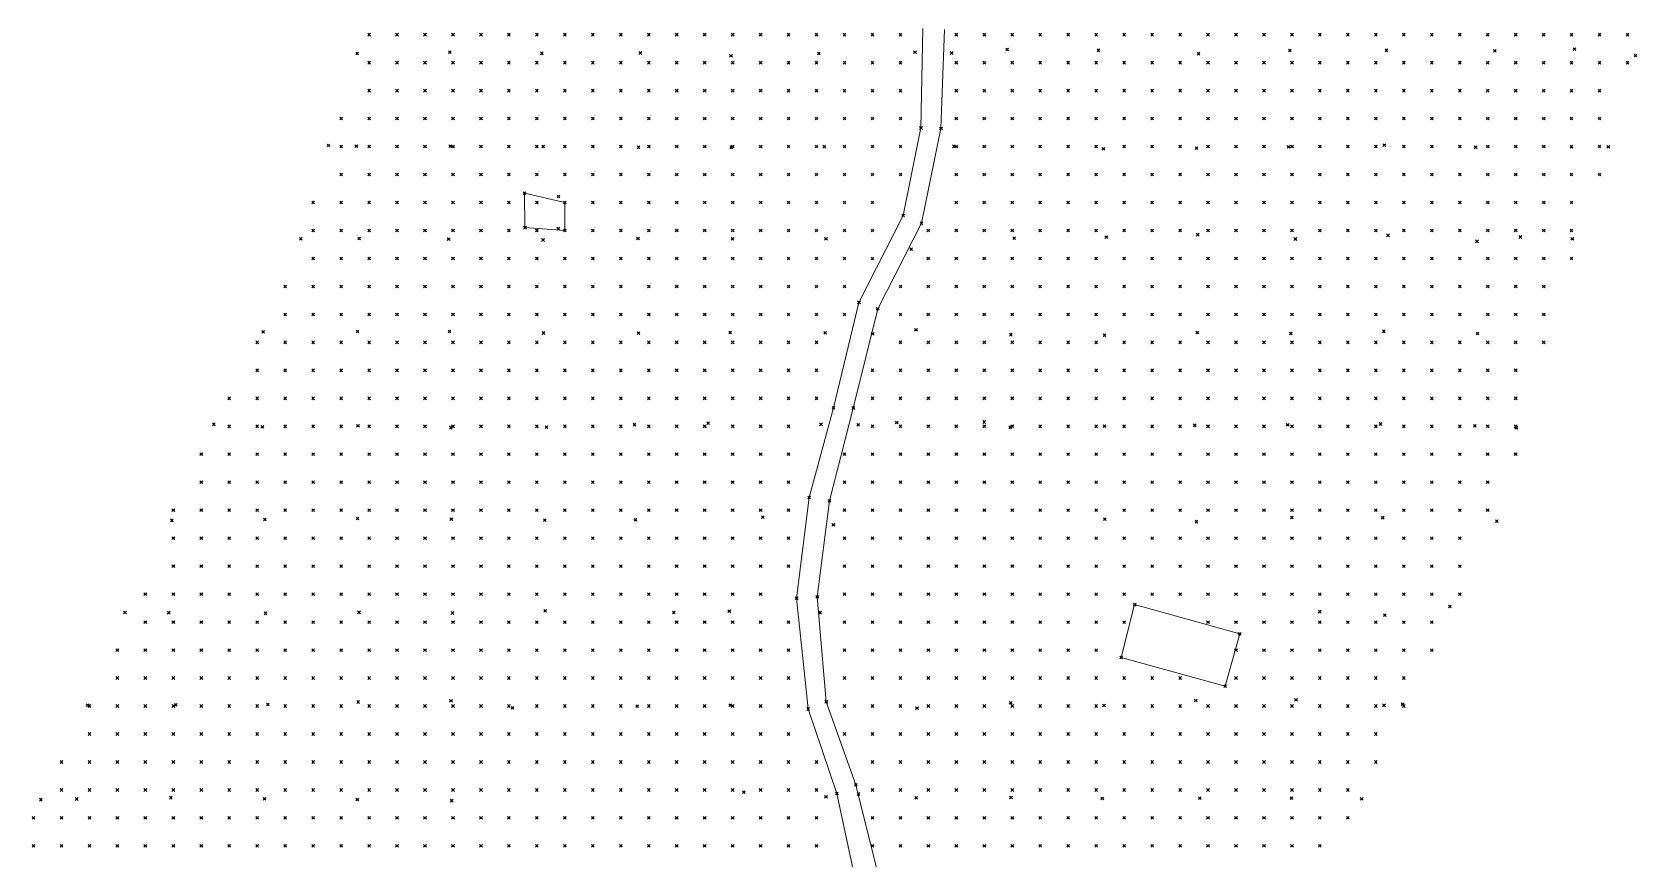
# Model space of a CAD drawing. Header units: metres. Extents: x 441556 to 446409, y 432338 to 461058.
# Drawn here: x 445907.6 to 446079.7, y 438193.7 to 438282.4 of the extents above; entities that cross this region are included whole.
import ezdxf

# ---------------------------------------------------------------- set-up
doc = ezdxf.new("R2010")
doc.units = ezdxf.units.M
doc.header["$MEASUREMENT"] = 0
doc.header["$PDMODE"] = 35
doc.header["$PDSIZE"] = 0.15
for name, color, linetype, lineweight in [('DTM-BRE-RevN_GRP_CONSTRUCTIE', 2, 'Continuous', 0), ('DTM-BRE-RevN_GRP_DRUM PAMANT', 2, 'Continuous', 0), ('DTM-BRE-RevN_GRP_DRUM PIATRA', 2, 'Continuous', 0), ('DTM-BRE-RevN_GRP_Stalp', 2, 'Continuous', 0), ('DTM-NOK-RevN_LIDAR_co_lidar', 91, 'Continuous', 0), ('DTM-NOK-RevN_RTK', 32, 'Continuous', 0)]:
    doc.layers.add(name, color=color, linetype=linetype, lineweight=lineweight)

msp = doc.modelspace()

# ---------------------------------------------------------------- linework, layer by layer
at = {"layer": 'DTM-BRE-RevN_GRP_CONSTRUCTIE'}
for p, q in [((446024.396, 438215.336, 344.335), (446025.834, 438221.001, 344.835)), ((446025.834, 438221.001, 344.835), (446037.101, 438217.882, 346.535)), ((446037.101, 438217.882, 346.535), (446035.542, 438212.251, 346.935)), ((446035.542, 438212.251, 346.935), (446024.396, 438215.336, 344.335))]:
    msp.add_line(p, q, dxfattribs=at)
at = {"layer": 'DTM-BRE-RevN_GRP_DRUM PAMANT'}
for p, q in [((446003.134, 438282.778, 337.298), (446002.92, 438272.116, 335.688)), ((446002.92, 438272.116, 335.688), (446001.002, 438262.736, 335.433)), ((446001.002, 438262.736, 335.433), (445996.271, 438253.414, 336.707)), ((445996.271, 438253.414, 336.707), (445993.532, 438242.103, 336.694)), ((445993.532, 438242.103, 336.694), (445990.92, 438232.498, 338.093)), ((445990.92, 438232.498, 338.093), (445989.586, 438221.688, 338.678)), ((445989.586, 438221.688, 338.678), (445990.823, 438209.819, 339.202)), ((445990.823, 438209.819, 339.202), (445993.89, 438200.745, 339.899)), ((445993.89, 438200.745, 339.899), (445995.738, 438192.071, 338.696))]:
    msp.add_line(p, q, dxfattribs=at)
at = {"layer": 'DTM-BRE-RevN_GRP_DRUM PIATRA'}
for p, q in [((446005.065, 438272.061, 335.833), (446005.427, 438282.666, 337.39)), ((446002.97, 438261.892, 335.78), (446005.065, 438272.061, 335.833)), ((445998.276, 438252.729, 336.808), (446002.97, 438261.892, 335.78)), ((445995.663, 438242.08, 336.778), (445998.276, 438252.729, 336.808)), ((445993.1, 438232.137, 338.304), (445995.663, 438242.08, 336.778)), ((445991.802, 438221.85, 338.892), (445993.1, 438232.137, 338.304)), ((445992.768, 438210.572, 339.428), (445991.802, 438221.85, 338.892)), ((445995.941, 438201.691, 340.083), (445992.768, 438210.572, 339.428)), ((445998.264, 438192.346, 338.989), (445995.941, 438201.691, 340.083))]:
    msp.add_line(p, q, dxfattribs=at)
at = {"layer": 'DTM-BRE-RevN_GRP_Stalp'}
for p, q in [((445960.399, 438265.121, 329.339), (445964.724, 438264.121, 329.523)), ((445960.444, 438261.424, 329.37), (445960.399, 438265.121, 329.339)), ((445964.724, 438264.121, 329.523), (445964.724, 438261.122, 329.61)), ((445964.724, 438261.122, 329.61), (445960.444, 438261.424, 329.37))]:
    msp.add_line(p, q, dxfattribs=at)
at = {"layer": 'DTM-NOK-RevN_LIDAR_co_lidar'}
for p in [(445943.728, 438282.117, 326.312), (445946.728, 438282.117, 326.766), (445949.727, 438282.117, 326.995), (445952.726, 438282.117, 327.072), (445955.726, 438282.117, 327.294), (445958.725, 438282.117, 327.597), (445961.725, 438282.117, 327.809), (445964.724, 438282.117, 328.046), (445967.723, 438282.117, 328.315), (445970.723, 438282.117, 328.594), (445973.722, 438282.117, 328.795), (445976.721, 438282.117, 329.118), (445979.721, 438282.117, 329.428), (445982.72, 438282.117, 329.819), (445985.72, 438282.117, 330.352), (445988.719, 438282.117, 331.867), (445991.718, 438282.117, 333.138), (445994.718, 438282.117, 335.201), (445997.717, 438282.117, 336.459), (446000.716, 438282.117, 337.004), (446006.715, 438282.117, 337.612), (446009.715, 438282.117, 338.539), (446012.714, 438282.117, 339.564), (446015.713, 438282.117, 340.799), (446018.713, 438282.117, 341.959), (446021.712, 438282.117, 343.085), (446024.711, 438282.117, 344.085), (446027.711, 438282.117, 345.067), (446030.71, 438282.117, 345.608), (446033.71, 438282.117, 346.093), (446036.709, 438282.117, 346.451), (446039.708, 438282.117, 346.999), (446042.708, 438282.117, 347.518), (446045.707, 438282.117, 347.802), (446048.706, 438282.117, 347.732), (446051.706, 438282.117, 348.41), (446054.705, 438282.117, 349.231), (446057.705, 438282.117, 350.01), (446060.704, 438282.117, 349.699), (446063.703, 438282.117, 349.985), (446066.703, 438282.117, 351.057), (446069.702, 438282.117, 351.581), (446072.701, 438282.117, 352.329), (446075.701, 438282.117, 353.102), (446078.7, 438282.117, 353.5), (445943.728, 438279.118, 326.396), (445946.728, 438279.118, 326.821), (445949.727, 438279.118, 327.043), (445952.726, 438279.118, 327.282), (445955.726, 438279.118, 327.569), (445958.725, 438279.118, 327.866), (445961.725, 438279.118, 328.1), (445964.724, 438279.118, 328.327), (445967.723, 438279.118, 328.506), (445970.723, 438279.118, 328.758), (445973.722, 438279.118, 329.062), (445976.721, 438279.118, 329.41), (445979.721, 438279.118, 329.759), (445982.72, 438279.118, 330.2), (445985.72, 438279.118, 330.699), (445988.719, 438279.118, 331.627), (445991.718, 438279.118, 333.736), (445994.718, 438279.118, 335.432), (445997.717, 438279.118, 336.24), (446000.716, 438279.118, 336.549), (446006.715, 438279.118, 337.161), (446009.715, 438279.118, 337.985), (446012.714, 438279.118, 338.577), (446015.713, 438279.118, 339.391), (446018.713, 438279.118, 340.48), (446021.712, 438279.118, 341.687), (446024.711, 438279.118, 343.213), (446027.711, 438279.118, 344.426), (446030.71, 438279.118, 345.039), (446033.71, 438279.118, 345.311), (446036.709, 438279.118, 345.46), (446039.708, 438279.118, 346.161), (446042.708, 438279.118, 346.772), (446045.707, 438279.118, 346.539), (446048.706, 438279.118, 346.339), (446051.706, 438279.118, 346.933), (446054.705, 438279.118, 347.972), (446057.705, 438279.118, 348.988), (446060.704, 438279.118, 348.957), (446063.703, 438279.118, 349.758), (446066.703, 438279.118, 350.353), (446069.702, 438279.118, 350.96), (446072.701, 438279.118, 351.895), (446075.701, 438279.118, 352.936), (446078.7, 438279.118, 353.547), (445943.728, 438276.118, 326.517), (445946.728, 438276.118, 326.934), (445949.727, 438276.118, 327.211), (445952.726, 438276.118, 327.506), (445955.726, 438276.118, 327.763), (445958.725, 438276.118, 328.06), (445961.725, 438276.118, 328.346), (445964.724, 438276.118, 328.612), (445967.723, 438276.118, 328.842), (445970.723, 438276.118, 329.077), (445973.722, 438276.118, 329.396), (445976.721, 438276.118, 329.62), (445979.721, 438276.118, 329.964), (445982.72, 438276.118, 330.493), (445985.72, 438276.118, 331.023), (445988.719, 438276.118, 331.612), (445991.718, 438276.118, 333.408), (445994.718, 438276.118, 334.976), (445997.717, 438276.118, 336.019), (446000.716, 438276.118, 336.033), (446006.715, 438276.118, 336.77), (446009.715, 438276.118, 337.558), (446012.714, 438276.118, 338.055), (446015.713, 438276.118, 338.819), (446018.713, 438276.118, 339.447), (446021.712, 438276.118, 340.315), (446024.711, 438276.118, 341.652), (446027.711, 438276.118, 342.524), (446030.71, 438276.118, 343.838), (446033.71, 438276.118, 344.136), (446036.709, 438276.118, 344.404), (446039.708, 438276.118, 345.056), (446042.708, 438276.118, 345.772), (446045.707, 438276.118, 345.65), (446048.706, 438276.118, 346.018), (446051.706, 438276.118, 346.596), (446054.705, 438276.118, 347.687), (446057.705, 438276.118, 348.314), (446060.704, 438276.118, 349.254), (446063.703, 438276.118, 350.127), (446066.703, 438276.118, 350.593), (446069.702, 438276.118, 351.521), (446072.701, 438276.118, 352.634), (446075.701, 438276.118, 353.441), (445940.729, 438273.119, 326.419), (445943.728, 438273.119, 326.639), (445946.728, 438273.119, 327.065), (445949.727, 438273.119, 327.353), (445952.726, 438273.119, 327.705), (445955.726, 438273.119, 327.995), (445958.725, 438273.119, 328.191), (445961.725, 438273.119, 328.484), (445964.724, 438273.119, 328.79), (445967.723, 438273.119, 329.086), (445970.723, 438273.119, 329.333), (445973.722, 438273.119, 329.65), (445976.721, 438273.119, 329.916), (445979.721, 438273.119, 330.215), (445982.72, 438273.119, 330.691), (445985.72, 438273.119, 331.403), (445988.719, 438273.119, 331.973), (445991.718, 438273.119, 332.882), (445994.718, 438273.119, 333.751), (445997.717, 438273.119, 335.34), (446000.716, 438273.119, 335.323), (446006.715, 438273.119, 336.335), (446009.715, 438273.119, 337.409), (446012.714, 438273.119, 338.072), (446015.713, 438273.119, 339.227), (446018.713, 438273.119, 339.541), (446021.712, 438273.119, 340.23), (446024.711, 438273.119, 341.299), (446027.711, 438273.119, 342.07), (446030.71, 438273.119, 343.488), (446033.71, 438273.119, 344.254), (446036.709, 438273.119, 344.944), (446039.708, 438273.119, 345.041), (446042.708, 438273.119, 345.953), (446045.707, 438273.119, 346.927), (446048.706, 438273.119, 347.39), (446051.706, 438273.119, 347.455), (446054.705, 438273.119, 348.531), (446057.705, 438273.119, 349.368), (446060.704, 438273.119, 350.311), (446063.703, 438273.119, 350.766), (446066.703, 438273.119, 351.319), (446069.702, 438273.119, 352.491), (446072.701, 438273.119, 353.493), (446075.701, 438273.119, 354.001), (445940.729, 438270.12, 326.638), (445943.728, 438270.12, 326.887), (445946.728, 438270.12, 327.224), (445949.727, 438270.12, 327.515), (445952.726, 438270.12, 327.84), (445955.726, 438270.12, 328.11), (445958.725, 438270.12, 328.325), (445961.725, 438270.12, 328.668), (445964.724, 438270.12, 328.906), (445967.723, 438270.12, 329.175), (445970.723, 438270.12, 329.406), (445973.722, 438270.12, 329.75), (445976.721, 438270.12, 330.121), (445979.721, 438270.12, 330.428), (445982.72, 438270.12, 330.857), (445985.72, 438270.12, 331.608), (445988.719, 438270.12, 332.216), (445991.718, 438270.12, 332.775), (445994.718, 438270.12, 333.265), (445997.717, 438270.12, 334.421), (446000.716, 438270.12, 334.772), (446006.715, 438270.12, 336.122), (446009.715, 438270.12, 338.063), (446012.714, 438270.12, 338.965), (446015.713, 438270.12, 340.607), (446018.713, 438270.12, 341.124), (446021.712, 438270.12, 341.77), (446024.711, 438270.12, 341.747), (446027.711, 438270.12, 342.316), (446030.71, 438270.12, 343.382), (446033.71, 438270.12, 344.533), (446036.709, 438270.12, 345.887), (446039.708, 438270.12, 346.57), (446042.708, 438270.12, 347.443), (446045.707, 438270.12, 348.323), (446048.706, 438270.12, 348.816), (446051.706, 438270.12, 349.372), (446054.705, 438270.12, 350.183), (446057.705, 438270.12, 350.601), (446060.704, 438270.12, 351.017), (446063.703, 438270.12, 351.472), (446066.703, 438270.12, 352.11), (446069.702, 438270.12, 353.23), (446072.701, 438270.12, 353.832), (446075.701, 438270.12, 354.164), (445940.729, 438267.12, 326.919), (445943.728, 438267.12, 327.173), (445946.728, 438267.12, 327.452), (445949.727, 438267.12, 327.712), (445952.726, 438267.12, 327.982), (445955.726, 438267.12, 328.244), (445958.725, 438267.12, 328.547), (445961.725, 438267.12, 328.968), (445964.724, 438267.12, 329.151), (445967.723, 438267.12, 329.285), (445970.723, 438267.12, 329.536), (445973.722, 438267.12, 329.854), (445976.721, 438267.12, 330.239), (445979.721, 438267.12, 330.63), (445982.72, 438267.12, 331.098), (445985.72, 438267.12, 331.7), (445988.719, 438267.12, 332.29), (445991.718, 438267.12, 332.781), (445994.718, 438267.12, 333.339), (445997.717, 438267.12, 333.906), (446000.716, 438267.12, 334.626), (446006.715, 438267.12, 336.171), (446009.715, 438267.12, 338.559), (446012.714, 438267.12, 339.98), (446015.713, 438267.12, 341.536), (446018.713, 438267.12, 342.028), (446021.712, 438267.12, 342.834), (446024.711, 438267.12, 343.033), (446027.711, 438267.12, 343.499), (446030.71, 438267.12, 344.478), (446033.71, 438267.12, 345.453), (446036.709, 438267.12, 346.342), (446039.708, 438267.12, 346.946), (446042.708, 438267.12, 348.047), (446045.707, 438267.12, 348.934), (446048.706, 438267.12, 349.225), (446051.706, 438267.12, 349.668), (446054.705, 438267.12, 350.185), (446057.705, 438267.12, 350.687), (446060.704, 438267.12, 351.1), (446063.703, 438267.12, 351.408), (446066.703, 438267.12, 352.292), (446069.702, 438267.12, 353.572), (446072.701, 438267.12, 353.997), (446075.701, 438267.12, 354.325), (445937.73, 438264.121, 326.726), (445940.729, 438264.121, 327.13), (445943.728, 438264.121, 327.389), (445946.728, 438264.121, 327.626), (445949.727, 438264.121, 327.897), (445952.726, 438264.121, 328.185), (445955.726, 438264.121, 328.459), (445958.725, 438264.121, 328.792), (445961.725, 438264.121, 329.331), (445964.724, 438264.121, 329.523), (445967.723, 438264.121, 329.52), (445970.723, 438264.121, 329.787), (445973.722, 438264.121, 330.105), (445976.721, 438264.121, 330.391), (445979.721, 438264.121, 330.735), (445982.72, 438264.121, 331.152), (445985.72, 438264.121, 331.683), (445988.719, 438264.121, 332.246), (445991.718, 438264.121, 332.793), (445994.718, 438264.121, 333.32), (445997.717, 438264.121, 333.931), (446006.715, 438264.121, 336.518), (446009.715, 438264.121, 338.501), (446012.714, 438264.121, 340.003), (446015.713, 438264.121, 341.896), (446018.713, 438264.121, 342.316), (446021.712, 438264.121, 342.913), (446024.711, 438264.121, 343.691), (446027.711, 438264.121, 344.415), (446030.71, 438264.121, 345.143), (446033.71, 438264.121, 345.809), (446036.709, 438264.121, 346.192), (446039.708, 438264.121, 346.691), (446042.708, 438264.121, 348.208), (446045.707, 438264.121, 349.119), (446048.706, 438264.121, 349.238), (446051.706, 438264.121, 349.652), (446054.705, 438264.121, 350.113), (446057.705, 438264.121, 350.6), (446060.704, 438264.121, 351.23), (446063.703, 438264.121, 351.541), (446066.703, 438264.121, 352.356), (446069.702, 438264.121, 353.737), (446072.701, 438264.121, 354.037), (445937.73, 438261.122, 326.808), (445940.729, 438261.122, 327.159), (445943.728, 438261.122, 327.444), (445946.728, 438261.122, 327.688), (445949.727, 438261.122, 328.004), (445952.726, 438261.122, 328.325), (445955.726, 438261.122, 328.601), (445958.725, 438261.122, 328.933), (445961.725, 438261.122, 329.337), (445964.724, 438261.122, 329.61), (445967.723, 438261.122, 329.751), (445970.723, 438261.122, 329.99), (445973.722, 438261.122, 330.353), (445976.721, 438261.122, 330.671), (445979.721, 438261.122, 330.993), (445982.72, 438261.122, 331.289), (445985.72, 438261.122, 331.721), (445988.719, 438261.122, 332.371), (445991.718, 438261.122, 333.106), (445994.718, 438261.122, 333.707), (445997.717, 438261.122, 334.456), (446003.716, 438261.122, 336.445), (446006.715, 438261.122, 337.682), (446009.715, 438261.122, 338.955), (446012.714, 438261.122, 340.504), (446015.713, 438261.122, 341.756), (446018.713, 438261.122, 342.197), (446021.712, 438261.122, 342.884), (446024.711, 438261.122, 343.639), (446027.711, 438261.122, 344.336), (446030.71, 438261.122, 345.104), (446033.71, 438261.122, 345.705), (446036.709, 438261.122, 346.092), (446039.708, 438261.122, 346.72), (446042.708, 438261.122, 348.631), (446045.707, 438261.122, 349.211), (446048.706, 438261.122, 349.288), (446051.706, 438261.122, 349.598), (446054.705, 438261.122, 350.14), (446057.705, 438261.122, 350.572), (446060.704, 438261.122, 351.304), (446063.703, 438261.122, 351.649), (446066.703, 438261.122, 352.246), (446069.702, 438261.122, 353.868), (446072.701, 438261.122, 354.117), (445937.73, 438258.122, 326.803), (445940.729, 438258.122, 327.042), (445943.728, 438258.122, 327.37), (445946.728, 438258.122, 327.687), (445949.727, 438258.122, 327.985), (445952.726, 438258.122, 328.349), (445955.726, 438258.122, 328.691), (445958.725, 438258.122, 329.074), (445961.725, 438258.122, 329.409), (445964.724, 438258.122, 329.719), (445967.723, 438258.122, 330.019), (445970.723, 438258.122, 330.308), (445973.722, 438258.122, 330.609), (445976.721, 438258.122, 330.963), (445979.721, 438258.122, 331.398), (445982.72, 438258.122, 331.691), (445985.72, 438258.122, 332.103), (445988.719, 438258.122, 332.96), (445991.718, 438258.122, 334.146), (445994.718, 438258.122, 334.834), (445997.717, 438258.122, 335.525), (446003.716, 438258.122, 337.787), (446006.715, 438258.122, 339.058), (446009.715, 438258.122, 339.977), (446012.714, 438258.122, 341.122), (446015.713, 438258.122, 341.565), (446018.713, 438258.122, 342.136), (446021.712, 438258.122, 342.759), (446024.711, 438258.122, 343.474), (446027.711, 438258.122, 344.241), (446030.71, 438258.122, 344.941), (446033.71, 438258.122, 345.518), (446036.709, 438258.122, 345.951), (446039.708, 438258.122, 346.684), (446042.708, 438258.122, 348.887), (446045.707, 438258.122, 349.221), (446048.706, 438258.122, 349.331), (446051.706, 438258.122, 349.689), (446054.705, 438258.122, 350.288), (446057.705, 438258.122, 350.648), (446060.704, 438258.122, 351.226), (446063.703, 438258.122, 351.52), (446066.703, 438258.122, 352.575), (446069.702, 438258.122, 353.829), (446072.701, 438258.122, 354.235), (445934.73, 438255.123, 326.324), (445937.73, 438255.123, 326.704), (445940.729, 438255.123, 326.929), (445943.728, 438255.123, 327.271), (445946.728, 438255.123, 327.6), (445949.727, 438255.123, 327.944), (445952.726, 438255.123, 328.367), (445955.726, 438255.123, 328.783), (445958.725, 438255.123, 329.211), (445961.725, 438255.123, 329.587), (445964.724, 438255.123, 329.93), (445967.723, 438255.123, 330.33), (445970.723, 438255.123, 330.688), (445973.722, 438255.123, 330.933), (445976.721, 438255.123, 331.351), (445979.721, 438255.123, 331.808), (445982.72, 438255.123, 332.203), (445985.72, 438255.123, 332.659), (445988.719, 438255.123, 333.704), (445991.718, 438255.123, 335.22), (445994.718, 438255.123, 335.977), (446000.716, 438255.123, 337.293), (446003.716, 438255.123, 338.612), (446006.715, 438255.123, 339.765), (446009.715, 438255.123, 340.649), (446012.714, 438255.123, 341.009), (446015.713, 438255.123, 341.445), (446018.713, 438255.123, 342.045), (446021.712, 438255.123, 342.691), (446024.711, 438255.123, 343.378), (446027.711, 438255.123, 344.106), (446030.71, 438255.123, 344.786), (446033.71, 438255.123, 345.39), (446036.709, 438255.123, 345.797), (446039.708, 438255.123, 346.563), (446042.708, 438255.123, 348.504), (446045.707, 438255.123, 349.113), (446048.706, 438255.123, 349.301), (446051.706, 438255.123, 349.727), (446054.705, 438255.123, 350.247), (446057.705, 438255.123, 350.683), (446060.704, 438255.123, 351.024), (446063.703, 438255.123, 351.419), (446066.703, 438255.123, 352.192), (446069.702, 438255.123, 353.606), (445934.73, 438252.123, 326.442), (445937.73, 438252.123, 326.628), (445940.729, 438252.123, 326.91), (445943.728, 438252.123, 327.235), (445946.728, 438252.123, 327.6), (445949.727, 438252.123, 327.932), (445952.726, 438252.123, 328.344), (445955.726, 438252.123, 328.824), (445958.725, 438252.123, 329.234), (445961.725, 438252.123, 329.623), (445964.724, 438252.123, 330.039), (445967.723, 438252.123, 330.47), (445970.723, 438252.123, 330.882), (445973.722, 438252.123, 331.286), (445976.721, 438252.123, 331.762), (445979.721, 438252.123, 332.297), (445982.72, 438252.123, 332.724), (445985.72, 438252.123, 333.159), (445988.719, 438252.123, 333.947), (445991.718, 438252.123, 335.443), (445994.718, 438252.123, 336.489), (446000.716, 438252.123, 338.286), (446003.716, 438252.123, 339.418), (446006.715, 438252.123, 340.123), (446009.715, 438252.123, 340.559), (446012.714, 438252.123, 340.889), (446015.713, 438252.123, 341.393), (446018.713, 438252.123, 341.987), (446021.712, 438252.123, 342.641), (446024.711, 438252.123, 343.426), (446027.711, 438252.123, 344.077), (446030.71, 438252.123, 344.681), (446033.71, 438252.123, 345.294), (446036.709, 438252.123, 345.684), (446039.708, 438252.123, 346.459), (446042.708, 438252.123, 348.364), (446045.707, 438252.123, 349.142), (446048.706, 438252.123, 349.095), (446051.706, 438252.123, 349.689), (446054.705, 438252.123, 350.279), (446057.705, 438252.123, 350.766), (446060.704, 438252.123, 350.994), (446063.703, 438252.123, 351.342), (446066.703, 438252.123, 351.954), (446069.702, 438252.123, 353.554), (445931.731, 438249.124, 326.322), (445934.73, 438249.124, 326.473), (445937.73, 438249.124, 326.701), (445940.729, 438249.124, 326.992), (445943.728, 438249.124, 327.291), (445946.728, 438249.124, 327.636), (445949.727, 438249.124, 327.933), (445952.726, 438249.124, 328.251), (445955.726, 438249.124, 328.67), (445958.725, 438249.124, 329.013), (445961.725, 438249.124, 329.401), (445964.724, 438249.124, 329.862), (445967.723, 438249.124, 330.319), (445970.723, 438249.124, 330.774), (445973.722, 438249.124, 331.26), (445976.721, 438249.124, 331.848), (445979.721, 438249.124, 332.394), (445982.72, 438249.124, 332.869), (445985.72, 438249.124, 333.469), (445988.719, 438249.124, 334.067), (445991.718, 438249.124, 335.123), (446000.716, 438249.124, 338.672), (446003.716, 438249.124, 339.713), (446006.715, 438249.124, 340.26), (446009.715, 438249.124, 340.639), (446012.714, 438249.124, 340.96), (446015.713, 438249.124, 341.426), (446018.713, 438249.124, 342.005), (446021.712, 438249.124, 342.711), (446024.711, 438249.124, 343.455), (446027.711, 438249.124, 344.028), (446030.71, 438249.124, 344.619), (446033.71, 438249.124, 345.179), (446036.709, 438249.124, 345.624), (446039.708, 438249.124, 346.367), (446042.708, 438249.124, 348.112), (446045.707, 438249.124, 348.938), (446048.706, 438249.124, 349.054), (446051.706, 438249.124, 349.593), (446054.705, 438249.124, 350.325), (446057.705, 438249.124, 350.685), (446060.704, 438249.124, 350.972), (446063.703, 438249.124, 351.315), (446066.703, 438249.124, 351.836), (446069.702, 438249.124, 353.491), (445931.731, 438246.125, 326.269), (445934.73, 438246.125, 326.413), (445937.73, 438246.125, 326.737), (445940.729, 438246.125, 327.011), (445943.728, 438246.125, 327.275), (445946.728, 438246.125, 327.52), (445949.727, 438246.125, 327.778), (445952.726, 438246.125, 328.083), (445955.726, 438246.125, 328.424), (445958.725, 438246.125, 328.697), (445961.725, 438246.125, 329.086), (445964.724, 438246.125, 329.569), (445967.723, 438246.125, 330.038), (445970.723, 438246.125, 330.58), (445973.722, 438246.125, 331.119), (445976.721, 438246.125, 331.637), (445979.721, 438246.125, 332.08), (445982.72, 438246.125, 332.827), (445985.72, 438246.125, 333.757), (445988.719, 438246.125, 334.353), (445991.718, 438246.125, 335.013), (445997.717, 438246.125, 336.981), (446000.716, 438246.125, 338.285), (446003.716, 438246.125, 339.616), (446006.715, 438246.125, 340.328), (446009.715, 438246.125, 340.756), (446012.714, 438246.125, 341.137), (446015.713, 438246.125, 341.544), (446018.713, 438246.125, 342.109), (446021.712, 438246.125, 342.84), (446024.711, 438246.125, 343.487), (446027.711, 438246.125, 344.093), (446030.71, 438246.125, 344.688), (446033.71, 438246.125, 345.164), (446036.709, 438246.125, 345.572), (446039.708, 438246.125, 346.239), (446042.708, 438246.125, 347.751), (446045.707, 438246.125, 348.762), (446048.706, 438246.125, 349.214), (446051.706, 438246.125, 349.745), (446054.705, 438246.125, 350.32), (446057.705, 438246.125, 350.758), (446060.704, 438246.125, 351.165), (446063.703, 438246.125, 351.557), (446066.703, 438246.125, 351.997), (445928.731, 438243.125, 326.183), (445931.731, 438243.125, 326.202), (445934.73, 438243.125, 326.403), (445937.73, 438243.125, 326.666), (445940.729, 438243.125, 326.896), (445943.728, 438243.125, 327.144), (445946.728, 438243.125, 327.341), (445949.727, 438243.125, 327.565), (445952.726, 438243.125, 327.897), (445955.726, 438243.125, 328.094), (445958.725, 438243.125, 328.435), (445961.725, 438243.125, 328.9), (445964.724, 438243.125, 329.314), (445967.723, 438243.125, 329.826), (445970.723, 438243.125, 330.408), (445973.722, 438243.125, 330.864), (445976.721, 438243.125, 331.332), (445979.721, 438243.125, 331.784), (445982.72, 438243.125, 332.801), (445985.72, 438243.125, 334.557), (445988.719, 438243.125, 335.228), (445991.718, 438243.125, 335.676), (445997.717, 438243.125, 337.024), (446000.716, 438243.125, 337.714), (446003.716, 438243.125, 338.812), (446006.715, 438243.125, 339.878), (446009.715, 438243.125, 340.882), (446012.714, 438243.125, 341.401), (446015.713, 438243.125, 341.737), (446018.713, 438243.125, 342.267), (446021.712, 438243.125, 342.905), (446024.711, 438243.125, 343.51), (446027.711, 438243.125, 344.148), (446030.71, 438243.125, 344.702), (446033.71, 438243.125, 345.222), (446036.709, 438243.125, 345.583), (446039.708, 438243.125, 346.202), (446042.708, 438243.125, 347.693), (446045.707, 438243.125, 348.612), (446048.706, 438243.125, 349.225), (446051.706, 438243.125, 349.684), (446054.705, 438243.125, 350.375), (446057.705, 438243.125, 350.753), (446060.704, 438243.125, 351.212), (446063.703, 438243.125, 351.555), (446066.703, 438243.125, 352.194), (445928.731, 438240.126, 326.113), (445931.731, 438240.126, 326.202), (445934.73, 438240.126, 326.423), (445937.73, 438240.126, 326.612), (445940.729, 438240.126, 326.769), (445943.728, 438240.126, 326.938), (445946.728, 438240.126, 327.103), (445949.727, 438240.126, 327.332), (445952.726, 438240.126, 327.71), (445955.726, 438240.126, 328.016), (445958.725, 438240.126, 328.428), (445961.725, 438240.126, 328.822), (445964.724, 438240.126, 329.222), (445967.723, 438240.126, 329.762), (445970.723, 438240.126, 330.245), (445973.722, 438240.126, 330.631), (445976.721, 438240.126, 331.058), (445979.721, 438240.126, 331.776), (445982.72, 438240.126, 333.374), (445985.72, 438240.126, 335.682), (445988.719, 438240.126, 336.449), (445997.717, 438240.126, 337.502), (446000.716, 438240.126, 337.992), (446003.716, 438240.126, 337.984), (446006.715, 438240.126, 338.939), (446009.715, 438240.126, 340.897), (446012.714, 438240.126, 341.794), (446015.713, 438240.126, 342.006), (446018.713, 438240.126, 342.497), (446021.712, 438240.126, 343.045), (446024.711, 438240.126, 343.6), (446027.711, 438240.126, 344.15), (446030.71, 438240.126, 344.735), (446033.71, 438240.126, 345.226), (446036.709, 438240.126, 345.525), (446039.708, 438240.126, 346.068), (446042.708, 438240.126, 347.578), (446045.707, 438240.126, 348.446), (446048.706, 438240.126, 349.091), (446051.706, 438240.126, 349.573), (446054.705, 438240.126, 350.275), (446057.705, 438240.126, 350.884), (446060.704, 438240.126, 351.329), (446063.703, 438240.126, 351.807), (446066.703, 438240.126, 352.397), (445925.732, 438237.127, 325.902), (445928.731, 438237.127, 326.048), (445931.731, 438237.127, 326.144), (445934.73, 438237.127, 326.331), (445937.73, 438237.127, 326.487), (445940.729, 438237.127, 326.626), (445943.728, 438237.127, 326.775), (445946.728, 438237.127, 326.931), (445949.727, 438237.127, 327.191), (445952.726, 438237.127, 327.625), (445955.726, 438237.127, 328.031), (445958.725, 438237.127, 328.45), (445961.725, 438237.127, 328.853), (445964.724, 438237.127, 329.26), (445967.723, 438237.127, 329.645), (445970.723, 438237.127, 330.087), (445973.722, 438237.127, 330.442), (445976.721, 438237.127, 330.909), (445979.721, 438237.127, 331.97), (445982.72, 438237.127, 334.567), (445985.72, 438237.127, 336.414), (445988.719, 438237.127, 337.077), (445994.718, 438237.127, 337.935), (445997.717, 438237.127, 338.728), (446000.716, 438237.127, 339.338), (446003.716, 438237.127, 338.455), (446006.715, 438237.127, 339.055), (446009.715, 438237.127, 340.593), (446012.714, 438237.127, 341.859), (446015.713, 438237.127, 342.207), (446018.713, 438237.127, 342.699), (446021.712, 438237.127, 343.23), (446024.711, 438237.127, 343.737), (446027.711, 438237.127, 344.283), (446030.71, 438237.127, 344.857), (446033.71, 438237.127, 345.258), (446036.709, 438237.127, 345.545), (446039.708, 438237.127, 346.082), (446042.708, 438237.127, 347.449), (446045.707, 438237.127, 348.212), (446048.706, 438237.127, 348.74), (446051.706, 438237.127, 349.379), (446054.705, 438237.127, 350.092), (446057.705, 438237.127, 350.731), (446060.704, 438237.127, 351.327), (446063.703, 438237.127, 352.058), (446066.703, 438237.127, 352.593), (445925.732, 438234.127, 325.857), (445928.731, 438234.127, 325.966), (445931.731, 438234.127, 326.035), (445934.73, 438234.127, 326.208), (445937.73, 438234.127, 326.367), (445940.729, 438234.127, 326.504), (445943.728, 438234.127, 326.655), (445946.728, 438234.127, 326.824), (445949.727, 438234.127, 327.218), (445952.726, 438234.127, 327.578), (445955.726, 438234.127, 327.991), (445958.725, 438234.127, 328.399), (445961.725, 438234.127, 328.817), (445964.724, 438234.127, 329.199), (445967.723, 438234.127, 329.493), (445970.723, 438234.127, 329.879), (445973.722, 438234.127, 330.322), (445976.721, 438234.127, 331.05), (445979.721, 438234.127, 332.373), (445982.72, 438234.127, 335.19), (445985.72, 438234.127, 336.708), (445988.719, 438234.127, 337.233), (445994.718, 438234.127, 338.712), (445997.717, 438234.127, 340.016), (446000.716, 438234.127, 340.342), (446003.716, 438234.127, 339.949), (446006.715, 438234.127, 339.774), (446009.715, 438234.127, 340.259), (446012.714, 438234.127, 341.316), (446015.713, 438234.127, 342.115), (446018.713, 438234.127, 342.861), (446021.712, 438234.127, 343.378), (446024.711, 438234.127, 343.849), (446027.711, 438234.127, 344.442), (446030.71, 438234.127, 344.892), (446033.71, 438234.127, 345.356), (446036.709, 438234.127, 345.585), (446039.708, 438234.127, 346.335), (446042.708, 438234.127, 347.485), (446045.707, 438234.127, 348.045), (446048.706, 438234.127, 348.855), (446051.706, 438234.127, 349.352), (446054.705, 438234.127, 349.889), (446057.705, 438234.127, 350.738), (446060.704, 438234.127, 351.448), (446063.703, 438234.127, 351.911), (445922.733, 438231.128, 325.733), (445925.732, 438231.128, 325.86), (445928.731, 438231.128, 325.908), (445931.731, 438231.128, 325.968), (445934.73, 438231.128, 326.138), (445937.73, 438231.128, 326.257), (445940.729, 438231.128, 326.408), (445943.728, 438231.128, 326.559), (445946.728, 438231.128, 326.748), (445949.727, 438231.128, 327.215), (445952.726, 438231.128, 327.558), (445955.726, 438231.128, 327.909), (445958.725, 438231.128, 328.252), (445961.725, 438231.128, 328.614), (445964.724, 438231.128, 328.935), (445967.723, 438231.128, 329.169), (445970.723, 438231.128, 329.643), (445973.722, 438231.128, 330.762), (445976.721, 438231.128, 331.988), (445979.721, 438231.128, 333.597), (445982.72, 438231.128, 336.466), (445985.72, 438231.128, 336.787), (445988.719, 438231.128, 337.303), (445994.718, 438231.128, 339.176), (445997.717, 438231.128, 340.03), (446000.716, 438231.128, 340.407), (446003.716, 438231.128, 340.403), (446006.715, 438231.128, 340.149), (446009.715, 438231.128, 340.315), (446012.714, 438231.128, 340.809), (446015.713, 438231.128, 341.582), (446018.713, 438231.128, 342.797), (446021.712, 438231.128, 343.427), (446024.711, 438231.128, 344.028), (446027.711, 438231.128, 344.604), (446030.71, 438231.128, 345.016), (446033.71, 438231.128, 345.35), (446036.709, 438231.128, 345.662), (446039.708, 438231.128, 346.471), (446042.708, 438231.128, 347.782), (446045.707, 438231.128, 348.283), (446048.706, 438231.128, 349.48), (446051.706, 438231.128, 349.754), (446054.705, 438231.128, 350.211), (446057.705, 438231.128, 350.825), (446060.704, 438231.128, 351.436), (446063.703, 438231.128, 351.815), (445922.733, 438228.128, 325.832), (445925.732, 438228.128, 325.868), (445928.731, 438228.128, 325.875), (445931.731, 438228.128, 325.935), (445934.73, 438228.128, 326.054), (445937.73, 438228.128, 326.159), (445940.729, 438228.128, 326.275), (445943.728, 438228.128, 326.415), (445946.728, 438228.128, 326.596), (445949.727, 438228.128, 327.08), (445952.726, 438228.128, 327.474), (445955.726, 438228.128, 327.769), (445958.725, 438228.128, 328.086), (445961.725, 438228.128, 328.374), (445964.724, 438228.128, 328.605), (445967.723, 438228.128, 328.863), (445970.723, 438228.128, 329.476), (445973.722, 438228.128, 331.341), (445976.721, 438228.128, 333.494), (445979.721, 438228.128, 335.211), (445982.72, 438228.128, 336.836), (445985.72, 438228.128, 337.108), (445988.719, 438228.128, 337.606), (445994.718, 438228.128, 339.412), (445997.717, 438228.128, 340.124), (446000.716, 438228.128, 340.557), (446003.716, 438228.128, 340.955), (446006.715, 438228.128, 341.339), (446009.715, 438228.128, 341.444), (446012.714, 438228.128, 341.415), (446015.713, 438228.128, 341.729), (446018.713, 438228.128, 342.988), (446021.712, 438228.128, 343.527), (446024.711, 438228.128, 344.055), (446027.711, 438228.128, 344.71), (446030.71, 438228.128, 345.214), (446033.71, 438228.128, 345.494), (446036.709, 438228.128, 345.783), (446039.708, 438228.128, 346.622), (446042.708, 438228.128, 347.845), (446045.707, 438228.128, 348.57), (446048.706, 438228.128, 349.153), (446051.706, 438228.128, 349.544), (446054.705, 438228.128, 350.041), (446057.705, 438228.128, 350.729), (446060.704, 438228.128, 351.337), (445922.733, 438225.129, 325.849), (445925.732, 438225.129, 325.844), (445928.731, 438225.129, 325.805), (445931.731, 438225.129, 325.93), (445934.73, 438225.129, 326.051), (445937.73, 438225.129, 326.114), (445940.729, 438225.129, 326.202), (445943.728, 438225.129, 326.354), (445946.728, 438225.129, 326.561), (445949.727, 438225.129, 327.002), (445952.726, 438225.129, 327.303), (445955.726, 438225.129, 327.573), (445958.725, 438225.129, 327.837), (445961.725, 438225.129, 328.067), (445964.724, 438225.129, 328.286), (445967.723, 438225.129, 328.6), (445970.723, 438225.129, 329.491), (445973.722, 438225.129, 331.716), (445976.721, 438225.129, 334.509), (445979.721, 438225.129, 336.642), (445982.72, 438225.129, 337.395), (445985.72, 438225.129, 337.557), (445988.719, 438225.129, 337.95), (445994.718, 438225.129, 339.415), (445997.717, 438225.129, 340.275), (446000.716, 438225.129, 340.636), (446003.716, 438225.129, 341.088), (446006.715, 438225.129, 341.553), (446009.715, 438225.129, 342.121), (446012.714, 438225.129, 342.611), (446015.713, 438225.129, 343.064), (446018.713, 438225.129, 343.875), (446021.712, 438225.129, 344.079), (446024.711, 438225.129, 344.28), (446027.711, 438225.129, 344.738), (446030.71, 438225.129, 345.162), (446033.71, 438225.129, 345.733), (446036.709, 438225.129, 346.035), (446039.708, 438225.129, 346.595), (446042.708, 438225.129, 347.765), (446045.707, 438225.129, 348.426), (446048.706, 438225.129, 348.565), (446051.706, 438225.129, 348.982), (446054.705, 438225.129, 349.714), (446057.705, 438225.129, 350.785), (446060.704, 438225.129, 351.262), (445919.733, 438222.13, 325.62), (445922.733, 438222.13, 325.812), (445925.732, 438222.13, 325.77), (445928.731, 438222.13, 325.744), (445931.731, 438222.13, 325.926), (445934.73, 438222.13, 326.057), (445937.73, 438222.13, 326.105), (445940.729, 438222.13, 326.187), (445943.728, 438222.13, 326.334), (445946.728, 438222.13, 326.53), (445949.727, 438222.13, 326.846), (445952.726, 438222.13, 327.132), (445955.726, 438222.13, 327.369), (445958.725, 438222.13, 327.558), (445961.725, 438222.13, 327.752), (445964.724, 438222.13, 327.955), (445967.723, 438222.13, 328.439), (445970.723, 438222.13, 330.723), (445973.722, 438222.13, 334.427), (445976.721, 438222.13, 335.487), (445979.721, 438222.13, 337.354), (445982.72, 438222.13, 337.501), (445985.72, 438222.13, 337.717), (445994.718, 438222.13, 339.364), (445997.717, 438222.13, 340.581), (446000.716, 438222.13, 340.877), (446003.716, 438222.13, 341.353), (446006.715, 438222.13, 341.755), (446009.715, 438222.13, 342.266), (446012.714, 438222.13, 342.806), (446015.713, 438222.13, 343.367), (446018.713, 438222.13, 343.808), (446021.712, 438222.13, 344.254), (446024.711, 438222.13, 344.698), (446027.711, 438222.13, 344.859), (446030.71, 438222.13, 345.221), (446033.71, 438222.13, 345.893), (446036.709, 438222.13, 346.159), (446039.708, 438222.13, 346.263), (446042.708, 438222.13, 347.761), (446045.707, 438222.13, 348.346), (446048.706, 438222.13, 348.553), (446051.706, 438222.13, 349.023), (446054.705, 438222.13, 349.886), (446057.705, 438222.13, 350.902), (446060.704, 438222.13, 351.366), (445919.733, 438219.13, 325.625), (445922.733, 438219.13, 325.796), (445925.732, 438219.13, 325.714), (445928.731, 438219.13, 325.734), (445931.731, 438219.13, 325.881), (445934.73, 438219.13, 326.021), (445937.73, 438219.13, 326.092), (445940.729, 438219.13, 326.219), (445943.728, 438219.13, 326.329), (445946.728, 438219.13, 326.513), (445949.727, 438219.13, 326.768), (445952.726, 438219.13, 327.019), (445955.726, 438219.13, 327.186), (445958.725, 438219.13, 327.275), (445961.725, 438219.13, 327.493), (445964.724, 438219.13, 327.823), (445967.723, 438219.13, 328.604), (445970.723, 438219.13, 331.976), (445973.722, 438219.13, 336.341), (445976.721, 438219.13, 337.246), (445979.721, 438219.13, 337.376), (445982.72, 438219.13, 337.582), (445985.72, 438219.13, 337.883), (445988.719, 438219.13, 338.374), (445994.718, 438219.13, 339.58), (445997.717, 438219.13, 340.826), (446000.716, 438219.13, 341.066), (446003.716, 438219.13, 341.637), (446006.715, 438219.13, 342.07), (446009.715, 438219.13, 342.375), (446012.714, 438219.13, 342.83), (446015.713, 438219.13, 343.277), (446018.713, 438219.13, 343.76), (446021.712, 438219.13, 344.277), (446024.711, 438219.13, 344.732), (446033.71, 438219.13, 345.919), (446036.709, 438219.13, 346.417), (446039.708, 438219.13, 346.714), (446042.708, 438219.13, 348.161), (446045.707, 438219.13, 348.877), (446048.706, 438219.13, 349.061), (446051.706, 438219.13, 349.508), (446054.705, 438219.13, 350.213), (446057.705, 438219.13, 351.057), (445916.734, 438216.131, 325.427), (445919.733, 438216.131, 325.684), (445922.733, 438216.131, 325.787), (445925.732, 438216.131, 325.746), (445928.731, 438216.131, 325.725), (445931.731, 438216.131, 325.835), (445934.73, 438216.131, 325.956), (445937.73, 438216.131, 326.087), (445940.729, 438216.131, 326.234), (445943.728, 438216.131, 326.338), (445946.728, 438216.131, 326.509), (445949.727, 438216.131, 326.693), (445952.726, 438216.131, 326.894), (445955.726, 438216.131, 327.035), (445958.725, 438216.131, 327.131), (445961.725, 438216.131, 327.402), (445964.724, 438216.131, 328.029), (445967.723, 438216.131, 329.414), (445970.723, 438216.131, 332.863), (445973.722, 438216.131, 336.84), (445976.721, 438216.131, 337.277), (445979.721, 438216.131, 337.46), (445982.72, 438216.131, 337.684), (445985.72, 438216.131, 338.008), (445988.719, 438216.131, 338.536), (445994.718, 438216.131, 339.927), (445997.717, 438216.131, 340.975), (446000.716, 438216.131, 341.14), (446003.716, 438216.131, 341.584), (446006.715, 438216.131, 341.971), (446009.715, 438216.131, 342.372), (446012.714, 438216.131, 342.783), (446015.713, 438216.131, 343.211), (446018.713, 438216.131, 343.667), (446021.712, 438216.131, 344.128), (446036.709, 438216.131, 346.658), (446039.708, 438216.131, 347.472), (446042.708, 438216.131, 348.277), (446045.707, 438216.131, 349.021), (446048.706, 438216.131, 349.466), (446051.706, 438216.131, 349.809), (446054.705, 438216.131, 350.292), (446057.705, 438216.131, 350.775), (445916.734, 438213.132, 325.519), (445919.733, 438213.132, 325.684), (445922.733, 438213.132, 325.781), (445925.732, 438213.132, 325.732), (445928.731, 438213.132, 325.714), (445931.731, 438213.132, 325.79), (445934.73, 438213.132, 325.929), (445937.73, 438213.132, 326.109), (445940.729, 438213.132, 326.246), (445943.728, 438213.132, 326.392), (445946.728, 438213.132, 326.592), (445949.727, 438213.132, 326.762), (445952.726, 438213.132, 326.923), (445955.726, 438213.132, 327.013), (445958.725, 438213.132, 327.135), (445961.725, 438213.132, 327.646), (445964.724, 438213.132, 328.874), (445967.723, 438213.132, 331.297), (445970.723, 438213.132, 334.572), (445973.722, 438213.132, 336.579), (445976.721, 438213.132, 337.356), (445979.721, 438213.132, 337.551), (445982.72, 438213.132, 337.81), (445985.72, 438213.132, 338.117), (445988.719, 438213.132, 338.631), (445994.718, 438213.132, 339.87), (445997.717, 438213.132, 340.857), (446000.716, 438213.132, 341.241), (446003.716, 438213.132, 341.508), (446006.715, 438213.132, 341.961), (446009.715, 438213.132, 342.335), (446012.714, 438213.132, 342.671), (446015.713, 438213.132, 343.097), (446018.713, 438213.132, 343.573), (446021.712, 438213.132, 343.942), (446024.711, 438213.132, 344.326), (446027.711, 438213.132, 345.103), (446030.71, 438213.132, 345.707), (446036.709, 438213.132, 346.814), (446039.708, 438213.132, 347.491), (446042.708, 438213.132, 348.358), (446045.707, 438213.132, 348.971), (446048.706, 438213.132, 349.419), (446051.706, 438213.132, 349.79), (446054.705, 438213.132, 350.183), (445913.735, 438210.132, 325.363), (445916.734, 438210.132, 325.588), (445919.733, 438210.132, 325.711), (445922.733, 438210.132, 325.76), (445925.732, 438210.132, 325.675), (445928.731, 438210.132, 325.653), (445931.731, 438210.132, 325.759), (445934.73, 438210.132, 325.917), (445937.73, 438210.132, 326.082), (445940.729, 438210.132, 326.252), (445943.728, 438210.132, 326.45), (445946.728, 438210.132, 326.659), (445949.727, 438210.132, 326.844), (445952.726, 438210.132, 327.046), (445955.726, 438210.132, 327.208), (445958.725, 438210.132, 327.426), (445961.725, 438210.132, 328.452), (445964.724, 438210.132, 330.413), (445967.723, 438210.132, 333.353), (445970.723, 438210.132, 335.346), (445973.722, 438210.132, 336.633), (445976.721, 438210.132, 337.336), (445979.721, 438210.132, 337.616), (445982.72, 438210.132, 337.918), (445985.72, 438210.132, 338.262), (445988.719, 438210.132, 338.723), (445994.718, 438210.132, 339.886), (445997.717, 438210.132, 340.732), (446000.716, 438210.132, 341.37), (446003.716, 438210.132, 341.594), (446006.715, 438210.132, 341.997), (446009.715, 438210.132, 342.328), (446012.714, 438210.132, 342.653), (446015.713, 438210.132, 343.098), (446018.713, 438210.132, 343.529), (446021.712, 438210.132, 343.904), (446024.711, 438210.132, 344.265), (446027.711, 438210.132, 344.974), (446030.71, 438210.132, 345.688), (446033.71, 438210.132, 346.198), (446036.709, 438210.132, 346.739), (446039.708, 438210.132, 347.479), (446042.708, 438210.132, 348.4), (446045.707, 438210.132, 348.984), (446048.706, 438210.132, 349.245), (446051.706, 438210.132, 349.591), (446054.705, 438210.132, 349.982), (445913.735, 438207.133, 325.452), (445916.734, 438207.133, 325.611), (445919.733, 438207.133, 325.689), (445922.733, 438207.133, 325.719), (445925.732, 438207.133, 325.632), (445928.731, 438207.133, 325.613), (445931.731, 438207.133, 325.763), (445934.73, 438207.133, 325.919), (445937.73, 438207.133, 326.065), (445940.729, 438207.133, 326.226), (445943.728, 438207.133, 326.418), (445946.728, 438207.133, 326.651), (445949.727, 438207.133, 326.876), (445952.726, 438207.133, 327.165), (445955.726, 438207.133, 327.487), (445958.725, 438207.133, 327.905), (445961.725, 438207.133, 329.363), (445964.724, 438207.133, 331.008), (445967.723, 438207.133, 333.774), (445970.723, 438207.133, 335.4), (445973.722, 438207.133, 336.441), (445976.721, 438207.133, 337.234), (445979.721, 438207.133, 337.609), (445982.72, 438207.133, 338), (445985.72, 438207.133, 338.408), (445988.719, 438207.133, 338.831), (445994.718, 438207.133, 340.163), (445997.717, 438207.133, 341.08), (446000.716, 438207.133, 341.368), (446003.716, 438207.133, 341.621), (446006.715, 438207.133, 341.935), (446009.715, 438207.133, 342.364), (446012.714, 438207.133, 342.742), (446015.713, 438207.133, 343.176), (446018.713, 438207.133, 343.534), (446021.712, 438207.133, 343.918), (446024.711, 438207.133, 344.295), (446027.711, 438207.133, 344.887), (446030.71, 438207.133, 345.586), (446033.71, 438207.133, 346.225), (446036.709, 438207.133, 346.736), (446039.708, 438207.133, 347.535), (446042.708, 438207.133, 348.294), (446045.707, 438207.133, 348.812), (446048.706, 438207.133, 349.132), (446051.706, 438207.133, 349.379), (445910.735, 438204.133, 325.3), (445913.735, 438204.133, 325.484), (445916.734, 438204.133, 325.544), (445919.733, 438204.133, 325.588), (445922.733, 438204.133, 325.644), (445925.732, 438204.133, 325.604), (445928.731, 438204.133, 325.642), (445931.731, 438204.133, 325.755), (445934.73, 438204.133, 325.912), (445937.73, 438204.133, 326.054), (445940.729, 438204.133, 326.248), (445943.728, 438204.133, 326.434), (445946.728, 438204.133, 326.635), (445949.727, 438204.133, 326.861), (445952.726, 438204.133, 327.263), (445955.726, 438204.133, 327.729), (445958.725, 438204.133, 328.212), (445961.725, 438204.133, 329.599), (445964.724, 438204.133, 331.214), (445967.723, 438204.133, 334.458), (445970.723, 438204.133, 335.206), (445973.722, 438204.133, 335.494), (445976.721, 438204.133, 336.696), (445979.721, 438204.133, 337.237), (445982.72, 438204.133, 337.928), (445985.72, 438204.133, 338.269), (445988.719, 438204.133, 338.832), (445991.718, 438204.133, 339.468), (445997.717, 438204.133, 340.404), (446000.716, 438204.133, 340.881), (446003.716, 438204.133, 341.605), (446006.715, 438204.133, 341.853), (446009.715, 438204.133, 342.31), (446012.714, 438204.133, 342.757), (446015.713, 438204.133, 343.185), (446018.713, 438204.133, 343.584), (446021.712, 438204.133, 343.939), (446024.711, 438204.133, 344.352), (446027.711, 438204.133, 344.867), (446030.71, 438204.133, 345.391), (446033.71, 438204.133, 346.123), (446036.709, 438204.133, 346.507), (446039.708, 438204.133, 347.419), (446042.708, 438204.133, 348.172), (446045.707, 438204.133, 348.484), (446048.706, 438204.133, 348.854), (446051.706, 438204.133, 349.138), (445910.735, 438201.134, 325.273), (445913.735, 438201.134, 325.385), (445916.734, 438201.134, 325.394), (445919.733, 438201.134, 325.466), (445922.733, 438201.134, 325.548), (445925.732, 438201.134, 325.641), (445928.731, 438201.134, 325.758), (445931.731, 438201.134, 325.837), (445934.73, 438201.134, 325.913), (445937.73, 438201.134, 326.055), (445940.729, 438201.134, 326.281), (445943.728, 438201.134, 326.573), (445946.728, 438201.134, 326.71), (445949.727, 438201.134, 326.888), (445952.726, 438201.134, 327.361), (445955.726, 438201.134, 327.977), (445958.725, 438201.134, 328.679), (445961.725, 438201.134, 330.292), (445964.724, 438201.134, 331.878), (445967.723, 438201.134, 335.337), (445970.723, 438201.134, 334.951), (445973.722, 438201.134, 334.348), (445976.721, 438201.134, 335.775), (445979.721, 438201.134, 336.785), (445982.72, 438201.134, 337.52), (445985.72, 438201.134, 337.447), (445988.719, 438201.134, 338.251), (445991.718, 438201.134, 339.274), (445997.717, 438201.134, 340.001), (446000.716, 438201.134, 340.31), (446003.716, 438201.134, 341.448), (446006.715, 438201.134, 341.687), (446009.715, 438201.134, 342.118), (446012.714, 438201.134, 342.557), (446015.713, 438201.134, 343.102), (446018.713, 438201.134, 343.48), (446021.712, 438201.134, 343.927), (446024.711, 438201.134, 344.295), (446027.711, 438201.134, 344.784), (446030.71, 438201.134, 345.307), (446033.71, 438201.134, 346.011), (446036.709, 438201.134, 346.399), (446039.708, 438201.134, 347.35), (446042.708, 438201.134, 347.987), (446045.707, 438201.134, 348.248), (446048.706, 438201.134, 348.498), (445907.736, 438198.135, 324.936), (445910.735, 438198.135, 325.183), (445913.735, 438198.135, 325.282), (445916.734, 438198.135, 325.347), (445919.733, 438198.135, 325.459), (445922.733, 438198.135, 325.549), (445925.732, 438198.135, 325.681), (445928.731, 438198.135, 325.817), (445931.731, 438198.135, 325.89), (445934.73, 438198.135, 325.905), (445937.73, 438198.135, 326.042), (445940.729, 438198.135, 326.263), (445943.728, 438198.135, 326.623), (445946.728, 438198.135, 326.723), (445949.727, 438198.135, 326.924), (445952.726, 438198.135, 327.486), (445955.726, 438198.135, 328.261), (445958.725, 438198.135, 329.259), (445961.725, 438198.135, 332.016), (445964.724, 438198.135, 334.269), (445967.723, 438198.135, 334.89), (445970.723, 438198.135, 334.474), (445973.722, 438198.135, 334.223), (445976.721, 438198.135, 334.721), (445979.721, 438198.135, 335.804), (445982.72, 438198.135, 336.496), (445985.72, 438198.135, 336.152), (445988.719, 438198.135, 337.013), (445991.718, 438198.135, 338.351), (445997.717, 438198.135, 339.619), (446000.716, 438198.135, 340.118), (446003.716, 438198.135, 341.266), (446006.715, 438198.135, 341.553), (446009.715, 438198.135, 341.892), (446012.714, 438198.135, 342.328), (446015.713, 438198.135, 342.96), (446018.713, 438198.135, 343.405), (446021.712, 438198.135, 343.757), (446024.711, 438198.135, 344.037), (446027.711, 438198.135, 344.568), (446030.71, 438198.135, 345.027), (446033.71, 438198.135, 345.785), (446036.709, 438198.135, 346.318), (446039.708, 438198.135, 347.154), (446042.708, 438198.135, 347.689), (446045.707, 438198.135, 347.916), (446048.706, 438198.135, 348.308), (445907.736, 438195.135, 324.912), (445910.735, 438195.135, 325.19), (445913.735, 438195.135, 325.302), (445916.734, 438195.135, 325.437), (445919.733, 438195.135, 325.513), (445922.733, 438195.135, 325.568), (445925.732, 438195.135, 325.709), (445928.731, 438195.135, 325.848), (445931.731, 438195.135, 325.882), (445934.73, 438195.135, 325.899), (445937.73, 438195.135, 326.007), (445940.729, 438195.135, 326.2), (445943.728, 438195.135, 326.423), (445946.728, 438195.135, 326.597), (445949.727, 438195.135, 326.86), (445952.726, 438195.135, 327.607), (445955.726, 438195.135, 328.438), (445958.725, 438195.135, 329.588), (445961.725, 438195.135, 332.388), (445964.724, 438195.135, 334.108), (445967.723, 438195.135, 334.605), (445970.723, 438195.135, 335.464), (445973.722, 438195.135, 335.823), (445976.721, 438195.135, 334.519), (445979.721, 438195.135, 334.401), (445982.72, 438195.135, 336.364), (445985.72, 438195.135, 335.761), (445988.719, 438195.135, 336.469), (445991.718, 438195.135, 337.634), (445997.717, 438195.135, 339.381), (446000.716, 438195.135, 340.028), (446003.716, 438195.135, 340.955), (446006.715, 438195.135, 341.412), (446009.715, 438195.135, 341.774), (446012.714, 438195.135, 342.222), (446015.713, 438195.135, 342.704), (446018.713, 438195.135, 343.21), (446021.712, 438195.135, 343.538), (446024.711, 438195.135, 343.816), (446027.711, 438195.135, 344.245), (446030.71, 438195.135, 344.703), (446033.71, 438195.135, 345.398), (446036.709, 438195.135, 346.112), (446039.708, 438195.135, 346.796), (446042.708, 438195.135, 347.305), (446045.707, 438195.135, 347.649)]:
    msp.add_point(p, dxfattribs=at)
at = {"layer": 'DTM-NOK-RevN_RTK'}
for p in [(445952.383, 438280.235, 327.098), (446002.274, 438280.235, 336.788), (446012.168, 438280.516, 339.386), (446021.954, 438280.434, 343.431), (446042.472, 438280.414, 346.951), (446052.845, 438280.438, 348.308), (446064.47, 438280.389, 349.991), (446073.022, 438280.564, 352.264), (445942.453, 438280.089, 326.226), (445962.258, 438280.117, 327.899), (445972.822, 438280.156, 328.841), (445982.545, 438279.857, 329.98), (445991.966, 438280.093, 334.226), (446006.206, 438280.147, 337.437), (446032.695, 438280.073, 345.921), (446079.555, 438279.875, 353.296), (446002.92, 438272.116, 335.688), (446005.065, 438272.061, 335.833), (445939.376, 438270.237, 326.496), (445942.363, 438270.159, 326.67), (445952.435, 438270.167, 327.846), (445962.39, 438270.132, 328.688), (445972.628, 438270.036, 329.768), (445982.556, 438270.034, 330.7), (445992.562, 438270.113, 333.257), (446006.455, 438270.145, 335.946), (446032.465, 438269.953, 343.785), (446042.355, 438270.094, 347.12), (446052.611, 438270.278, 349.658), (446062.408, 438270.04, 351.201), (446072.684, 438270.104, 353.617), (446076.635, 438270.08, 354.077), (446022.481, 438269.886, 340.824), (445960.399, 438265.121, 329.339), (445964.037, 438264.773, 329.448), (445960.444, 438261.424, 329.37), (445964.023, 438261.32, 329.48), (446001.002, 438262.736, 335.433), (446002.97, 438261.892, 335.78), (445936.4, 438260.225, 326.778), (445942.66, 438260.267, 327.429), (445952.258, 438260.2, 328.337), (445962.387, 438260.104, 329.383), (445972.568, 438260.251, 330.272), (445982.707, 438260.234, 331.293), (445992.736, 438260.23, 333.627), (446012.92, 438260.305, 341.316), (446022.795, 438260.413, 343.142), (446032.601, 438260.678, 345.437), (446043.068, 438260.207, 348.895), (446053.014, 438260.596, 349.828), (446062.558, 438259.953, 350.736), (446067.206, 438260.427, 352.77), (446072.78, 438260.215, 353.725), (446001.876, 438259.121, 336.424), (445996.271, 438253.414, 336.707), (445998.276, 438252.729, 336.808), (445932.367, 438250.255, 326.424), (445942.495, 438250.29, 327.19), (445952.359, 438250.284, 328.376), (445962.438, 438250.132, 329.723), (445972.625, 438250.119, 331.297), (445982.445, 438250.184, 332.954), (445992.637, 438250.148, 336.155), (445997.735, 438250.044, 337.398), (446002.387, 438250.459, 339.295), (446012.566, 438249.948, 340.725), (446022.613, 438249.884, 342.833), (446032.564, 438250.172, 345.012), (446042.584, 438250.075, 348.527), (446052.561, 438250.307, 349.502), (446062.617, 438250.073, 350.714), (445993.532, 438242.103, 336.694), (445995.663, 438242.08, 336.778), (445927.086, 438240.34, 326.092), (445932.283, 438240.066, 326.229), (445942.533, 438240.181, 326.951), (445952.496, 438239.976, 327.723), (445962.753, 438240.041, 328.973), (445972.194, 438240.295, 330.45), (445980.096, 438240.455, 332.178), (445992.194, 438240.33, 336.879), (445996.192, 438240.278, 337.179), (446000.318, 438240.525, 337.425), (446009.687, 438240.589, 341.207), (446012.496, 438240.009, 341.526), (446022.607, 438240.129, 343.082), (446032.277, 438240.228, 344.879), (446042.248, 438240.272, 347.615), (446052.213, 438240.37, 349.738), (446062.328, 438240.178, 350.966), (446066.779, 438239.951, 352.306), (445990.92, 438232.498, 338.093), (445993.1, 438232.137, 338.304), (445985.968, 438230.381, 336.743), (446042.697, 438230.338, 347.717), (446052.44, 438230.328, 349.704), (445922.577, 438230.036, 325.855), (445932.543, 438230.135, 326.067), (445942.496, 438230.239, 326.443), (445952.546, 438230.163, 327.607), (445962.58, 438230.069, 328.754), (445972.293, 438230.086, 330.349), (445993.519, 438229.568, 339.061), (446022.65, 438230.166, 343.55), (446032.468, 438229.904, 345.082), (446064.68, 438229.942, 351.538), (445991.802, 438221.85, 338.892), (445917.545, 438220.167, 325.438), (445922.24, 438220.141, 325.81), (445932.619, 438220.074, 325.939), (445942.65, 438220.178, 326.255), (445952.686, 438220.101, 327.099), (445962.623, 438220.328, 327.624), (445976.406, 438220.152, 336.598), (445982.361, 438220.297, 337.488), (445989.586, 438221.688, 338.678), (445992.116, 438220.141, 339.037), (446025.834, 438221.001, 344.835), (446045.685, 438220.252, 347.697), (446059.631, 438220.806, 350.704), (446052.669, 438219.877, 349.544), (446037.101, 438217.882, 346.535), (446024.396, 438215.336, 344.335), (446035.542, 438212.251, 346.935), (445913.548, 438210.203, 325.448), (445922.997, 438210.259, 325.751), (445932.878, 438210.298, 325.865), (445942.554, 438210.565, 326.375), (445952.516, 438210.681, 326.944), (445959.112, 438209.93, 327.261), (445972.488, 438210.118, 336.385), (445982.462, 438210.224, 337.813), (445990.823, 438209.819, 339.202), (445992.768, 438210.572, 339.428), (446002.497, 438209.91, 341.308), (446012.545, 438210.471, 342.521), (446022.546, 438210.19, 343.626), (446032.379, 438210.724, 345.745), (446043.145, 438210.79, 348.258), (446052.584, 438210.21, 349.362), (446054.576, 438210.323, 349.59), (445995.941, 438201.691, 340.083), (445908.518, 438200.091, 325.216), (445912.372, 438200.163, 325.366), (445922.471, 438200.311, 325.497), (445932.502, 438200.186, 325.885), (445942.465, 438200.104, 326.35), (445952.589, 438199.985, 327.386), (445983.923, 438200.905, 336.878), (445992.731, 438200.399, 339.81), (445993.89, 438200.745, 339.899), (445996.223, 438200.696, 339.891), (446002.406, 438200.284, 341.125), (446012.569, 438200.329, 342.425), (446022.375, 438200.218, 343.72), (446032.826, 438200.257, 345.579), (446042.654, 438200.242, 347.667), (446050.181, 438200.18, 348.366)]:
    msp.add_point(p, dxfattribs=at)

doc.saveas('drawing.dxf')
